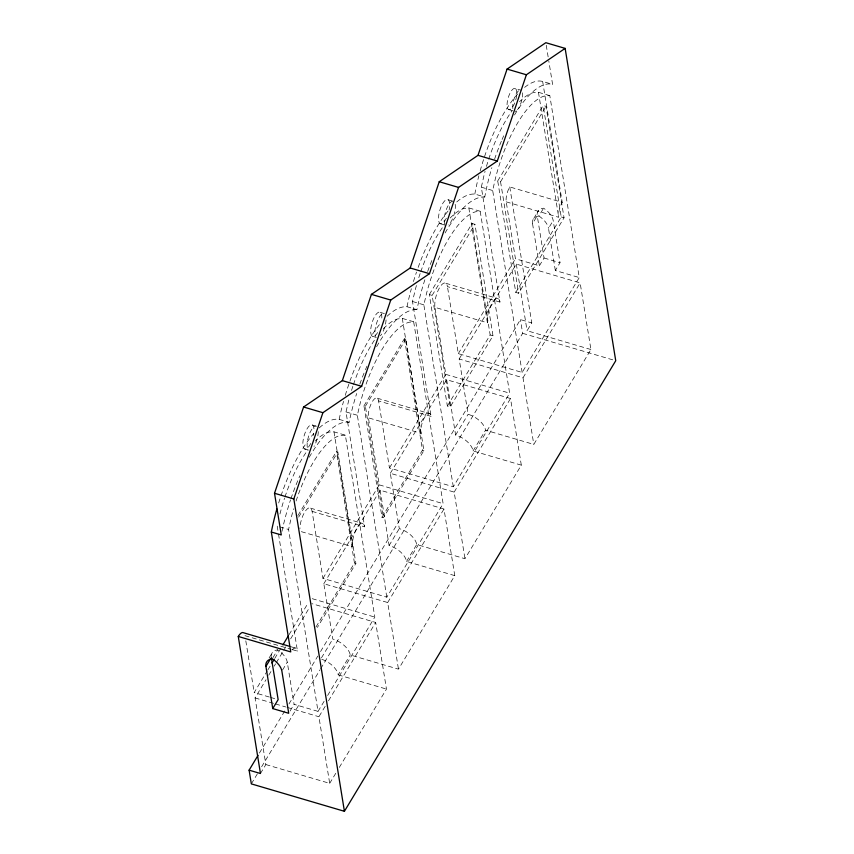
<?xml version="1.0" encoding="UTF-8"?>
<svg xmlns="http://www.w3.org/2000/svg" width="854" height="854" viewBox="0 0 854 854"><rect width="100%" height="100%" fill="white"/><g stroke="black" fill="none" stroke-linecap="round" stroke-linejoin="round"><path stroke-width="0.64" stroke-dasharray="4.27 3.2" d="M271.209 656.491A17.795 9.885 31.1 0 1 277.667 649.809A17.795 9.885 31.1 0 1 287.275 662.181L294.096 704.336L318.04 711.382L288.577 529.469L291.31 517.321A85.048 30.103 -73.6 0 1 293.637 508.803M499.932 302.07L447.443 286.613A14.561 5.156 -73.6 0 0 439.661 287.52A14.561 5.156 -73.6 0 0 434.953 307.355L487.442 322.812A14.561 5.156 -73.6 0 1 492.16 302.978A14.561 5.156 -73.6 0 1 499.932 302.07L481.325 187.175L484.101 174.974A85.934 30.413 -73.6 0 1 485.061 171.302M522.136 372.44L492.673 190.517L495.448 178.315A85.934 30.413 -73.6 0 1 545.098 95.861L549.805 95.637L579.268 277.561L522.136 372.44L458.299 353.631L447.443 286.613M301.355 531.658L352.606 546.752A13.984 4.953 -73.6 0 1 357.132 527.697A13.984 4.953 -73.6 0 1 364.605 526.822L345.987 411.927L348.816 399.982A86.745 30.701 -73.6 0 1 349.467 397.59M386.809 597.181L357.346 415.268L360.174 403.323A86.745 30.701 -73.6 0 1 408.981 322.268L413.656 321.744L443.119 503.657L386.809 597.181L322.961 578.382L312.105 511.365A13.984 4.953 -73.6 0 0 305.433 511.012A13.984 4.953 -73.6 0 0 299.935 528.594M431.099 416.389L378.6 400.932A11.871 4.195 -73.6 0 0 372.269 401.668A11.871 4.195 -73.6 0 0 368.426 417.841L420.915 433.298A11.871 4.195 -73.6 0 1 424.758 417.126A11.871 4.195 -73.6 0 1 431.099 416.389L412.493 301.494L415.322 289.538A86.82 30.723 -73.6 0 1 416.987 283.571M453.303 486.759L423.84 304.835L426.669 292.89A86.82 30.723 -73.6 0 1 475.507 211.792L480.183 211.258L509.646 393.182L453.303 486.759L389.456 467.949L378.6 400.932M429.316 294.555L472.102 223.481L474.941 224.324L492.993 335.793L450.207 406.856L447.368 406.024L429.316 294.555L432.145 295.388L450.207 406.856M497.722 180.952L543.165 105.48L546.005 106.312L564.056 217.781L518.613 293.253L515.773 292.42L497.722 180.952L500.561 181.785L518.613 293.253M297.907 515.549L336.423 451.585L337.842 452.001L355.894 563.469L317.378 627.434M363.953 405.874L404.433 338.643L405.853 339.059L423.904 450.528L383.425 517.759L382.005 517.343L363.953 405.874L365.373 406.291L383.425 517.759M298.644 517.108L337.842 452.001M365.373 406.291L405.853 339.059M432.145 295.388L474.941 224.324M500.561 181.785L546.005 106.312M269.138 657.911L272.511 652.317M533.739 218.496L538.436 210.703M506.208 201.843L558.708 217.3A10.942 3.875 -73.6 0 1 562.242 202.398L509.753 186.941A10.942 3.875 -73.6 0 0 506.208 201.843L515.432 258.751L539.365 265.807L532.544 223.652L537.241 215.859A17.795 9.885 31.1 0 1 543.592 208.184A17.795 9.885 31.1 0 1 553.2 220.556L560.021 262.712L555.335 270.505L579.268 277.561M272.949 657.644L277.667 649.809M532.544 223.652A17.795 9.885 31.1 0 1 538.895 215.977L543.592 208.184M269.32 697.035L254.193 692.583L267.195 670.998M267.878 669.867L271.294 664.188M274.71 658.509L280.87 648.282M289.079 634.65L308.23 602.849M322.961 578.382L379.283 484.858L368.426 417.841M389.456 467.949L445.809 374.372L434.953 307.355M458.299 353.631L515.432 258.751M260.459 773.51L265.85 764.554L255.058 697.931L266 679.752M268.743 675.215L271.476 670.668M274.209 666.131L275.575 663.857M276.269 662.715L283.101 651.356M283.784 650.225L285.844 646.82M290.627 638.867L309.778 607.066M323.826 583.73L380.147 490.207L443.984 509.005L454.776 575.639L398.466 669.162L350.225 654.954A17.39 9.661 31.1 0 0 332.782 639.048L323.826 583.73L387.673 602.529L398.466 669.162M390.321 473.297L446.674 379.72L510.521 398.53L521.314 465.152L464.96 558.729L416.72 544.521A17.39 9.661 31.1 0 0 399.288 528.615L390.321 473.297L454.168 492.107L464.96 558.729M459.164 358.979L516.296 264.099L580.144 282.909L590.925 349.532L533.793 444.411L485.563 430.202A17.39 9.661 31.1 0 0 468.12 414.297L459.164 358.979L523.011 377.788L533.793 444.411M282.557 670.006L287.275 662.181M555.335 270.505L548.503 228.349L553.2 220.556M447.368 406.024L490.164 334.949L472.102 223.481M515.773 292.42L561.217 216.948L543.165 105.48M315.969 627.017L354.474 563.053L336.423 451.585M382.005 517.343L422.484 450.111L404.433 338.643M539.365 265.807L544.062 258.015L537.241 215.859M259.413 753.057L284.83 710.848M288.951 704.006L317.805 656.096M320.549 651.538L520.428 319.588L531.775 322.94L527.089 330.733L590.925 349.532M321.456 657.868L332.782 639.048M454.776 575.639L406.547 561.43A17.39 9.661 31.1 0 0 389.104 545.525L399.288 528.615M521.314 465.152L473.073 450.944A17.39 9.661 31.1 0 0 455.63 435.038L468.12 414.297M290.05 711.051L294.096 704.336M251.332 783.887L257.513 773.617M261.634 766.775L320.026 669.814M320.709 668.671L522.648 333.316L520.428 319.588M321.809 659.299A17.39 9.661 31.1 0 1 338.227 674.874L350.225 654.954M406.547 561.43L416.72 544.521M473.073 450.944L485.563 430.202M318.04 711.382L324.2 701.166M327.616 695.487L374.81 617.111L345.347 435.188L333.989 431.846L329.324 432.017A85.048 30.103 -73.6 0 0 315.211 441.123M265.85 764.554L329.697 783.364L318.905 716.73L325.748 705.372M328.48 700.835L375.675 622.459L311.827 603.65M387.673 602.529L443.984 509.005M454.168 492.107L510.521 398.53M523.011 377.788L580.144 282.909M329.697 783.364L336.54 772.005M339.273 767.458L386.467 689.082L375.675 622.459M480.183 211.258L468.835 207.917L464.149 208.451A86.82 30.723 -73.6 0 0 450.197 218.026M413.656 321.744L402.309 318.403L397.633 318.926A86.745 30.701 -73.6 0 0 381.855 330.477M549.805 95.637L538.458 92.296L533.75 92.52A85.934 30.413 -73.6 0 0 519.552 101.765M345.347 435.188L340.671 435.359A85.048 30.103 -73.6 0 0 295.89 501.576M524.634 87.364A98.84 34.982 -73.6 0 1 542.653 81.44L552.591 84.365L548.791 60.933M515.453 88.592A11.07 3.918 -73.6 0 1 513.094 106.216A11.07 3.918 -73.6 0 1 507.233 102.256A11.07 3.918 -73.6 0 1 515.453 88.592L521.132 90.268M508.397 109.451L514.065 111.116M481.325 187.175L492.673 190.517M561.217 216.948L564.056 217.781M456.751 201.96A104.124 36.85 -73.6 0 1 474.824 194.082L484.762 197.007A98.84 34.982 -73.6 0 1 491.861 167.683M448.126 199.751L453.805 201.416M440.066 223.577L445.735 225.253M544.062 258.015L560.021 262.712M445.841 283.272L498.33 298.729M522.648 333.316L613.183 359.972M412.493 301.494L423.84 304.835M387.065 316.279A104.124 36.85 -73.6 0 1 406.995 306.735L416.933 309.66A104.124 36.85 -73.6 0 1 425.26 278.532M490.164 334.949L492.993 335.793M380.297 312.393L384.556 313.642A12.65 4.473 -73.6 0 0 377.212 321.414A12.65 4.473 -73.6 0 0 375.621 336.391M372.237 336.22L376.486 337.479M445.809 374.372L509.646 393.182M377.297 398.21L429.786 413.667M345.987 411.927L357.346 415.268M319.247 427.907A101.338 35.868 -73.6 0 1 339.166 419.378L349.105 422.303A104.124 36.85 -73.6 0 1 356.662 393.534M422.484 450.111L423.904 450.528M312.468 425.036L316.727 426.285M304.408 448.873L308.657 450.122A12.65 4.473 -73.6 0 1 308.337 437.163A12.65 4.473 -73.6 0 1 315.585 426.018M379.283 484.858L443.119 503.657M310.568 508.151L363.057 523.609M312.105 511.365L364.605 526.822M279.749 526.865L288.577 529.469M354.474 563.053L355.894 563.469M312.244 598.686L374.81 617.111M291.086 646.777L296.092 648.25M244.981 635.675L291.225 649.296M292.474 649.659L297.47 651.132L278.287 532.704M338.227 674.874L386.467 689.082M270.579 697.408L276.877 699.266M255.058 697.931L274.219 703.568M275.49 703.942L285.706 706.952M286.987 707.336L318.905 716.73M546.261 45.305L548.578 59.631M542.653 81.44L562.242 202.398M538.458 92.296L558.708 217.3M509.753 186.941L531.775 322.94M516.296 264.099L527.089 330.733M468.835 207.917L487.442 322.812M446.674 379.72L455.63 435.038M402.309 318.403L420.915 433.298M380.147 490.207L389.104 545.525M333.989 431.846L352.606 546.752M277.23 526.128L278.073 531.391M245.813 640.852L254.193 692.583M474.824 194.082A98.84 34.982 -73.6 0 1 478.859 175.785M480.172 170.864A98.84 34.982 -73.6 0 1 517.972 93.694M494.573 159.207A98.84 34.982 -73.6 0 1 501.629 140.558M502.109 139.448A98.84 34.982 -73.6 0 1 503.689 135.839M514.514 114.98A98.84 34.982 -73.6 0 1 552.591 84.365M282.001 531.337A101.338 35.868 -73.6 0 1 290.531 499.91M290.936 498.725A101.338 35.868 -73.6 0 1 299.935 475.699M309.255 457.232A101.338 35.868 -73.6 0 1 349.105 422.303M538.895 215.977A17.795 9.885 31.1 0 1 548.503 228.349M292.196 649.873A12.564 4.451 -73.6 0 1 297.47 651.132M446.354 218.197A12.65 4.473 -73.6 0 1 438.55 219.659A12.65 4.473 -73.6 0 1 445.019 200.541A12.65 4.473 -73.6 0 1 449.108 210.052M377.596 332.537A12.65 4.473 -73.6 0 1 370.689 331.758A12.65 4.473 -73.6 0 1 376.87 313.493A12.65 4.473 -73.6 0 1 381.631 320.613M310.696 443.482A12.65 4.473 -73.6 0 1 303.053 446.194A12.65 4.473 -73.6 0 1 307.739 427.737A12.65 4.473 -73.6 0 1 314.026 430.373M313.802 433.256A12.65 4.473 -73.6 0 1 313.45 435.337M522.349 92.808A11.07 3.918 -73.6 0 1 517.492 109.686M516.232 110.871A11.07 3.918 -73.6 0 1 515.069 111.362M512.848 108.575A11.07 3.918 -73.6 0 1 518.965 90.513M455.193 204.319A12.65 4.473 -73.6 0 1 448.211 224.965M444.87 224.164A12.65 4.473 -73.6 0 1 445.905 210.714A12.65 4.473 -73.6 0 1 452.663 201.149M386.072 319.908A12.65 4.473 -73.6 0 1 380.404 335.835M318.275 431.633A12.65 4.473 -73.6 0 1 314.026 446.428M278.682 502.963A101.338 35.868 -73.6 0 1 280.603 496.985M280.998 495.8A101.338 35.868 -73.6 0 1 313.674 433.651M359.833 384.129A104.124 36.85 -73.6 0 1 364.936 370.903M365.437 369.697A104.124 36.85 -73.6 0 1 366.974 366.131M376.635 346.703A104.124 36.85 -73.6 0 1 416.933 309.66M339.166 419.378A104.124 36.85 -73.6 0 1 343.532 401.369M345.262 395.37A104.124 36.85 -73.6 0 1 349.489 382.378M349.905 381.204A104.124 36.85 -73.6 0 1 380.713 323.068M406.995 306.735A104.124 36.85 -73.6 0 1 411.361 288.727M413.453 281.532A104.124 36.85 -73.6 0 1 416.506 272.074M418.15 267.409A104.124 36.85 -73.6 0 1 449.375 209.454M486.449 166.413A85.934 30.413 -73.6 0 1 488.317 160.36M488.712 159.154A85.934 30.413 -73.6 0 1 512.09 110.764M418.791 277.635A86.82 30.723 -73.6 0 1 420.349 272.938M420.744 271.775A86.82 30.723 -73.6 0 1 444.464 224.815M351.549 390.438A86.745 30.701 -73.6 0 1 353.054 385.72M353.449 384.556A86.745 30.701 -73.6 0 1 375.707 338.355M279.963 513.98A85.048 30.103 -73.6 0 1 284.531 498.234M284.926 497.039A85.048 30.103 -73.6 0 1 307.782 450.058M427.662 271.487A104.124 36.85 -73.6 0 1 432.263 259.477M445.105 232.939A104.124 36.85 -73.6 0 1 484.762 197.007"/><path stroke-width="1.28" d="M276.877 508.995A101.338 35.868 -73.6 0 0 271.337 532.021L281.276 534.946L274.518 493.27L303.586 407.016L342.347 380.628L371.415 294.374L410.176 267.985L439.244 181.731L478.005 155.343L507.073 69.089L545.834 42.7L565.145 48.39L615.734 360.73L344.418 811.3L251.332 783.887L249.112 770.169L258.047 755.331M344.418 811.3L293.829 498.96L322.897 412.695L361.658 386.318L390.726 300.053L429.487 273.675L458.555 187.41L497.316 161.032L526.384 74.768L565.145 48.39M265.914 666.43A17.795 9.885 31.1 0 1 272.277 658.754A17.795 9.885 31.1 0 1 281.884 671.127L288.705 713.282L272.746 708.585L265.914 666.43L270.633 658.594M271.978 663.046L274.027 659.64M282.92 644.877L288.396 635.792M272.746 708.585L278.137 699.629L271.305 657.473M507.073 69.089L526.384 74.768M478.005 155.343L497.316 161.032M439.244 181.731L458.555 187.41M410.176 267.985L429.487 273.675M371.415 294.374L390.726 300.053M342.347 380.628L361.658 386.318M303.586 407.016L322.897 412.695M274.518 493.27L293.829 498.96M289.837 646.403L243.593 632.793A12.564 4.451 -73.6 0 0 238.266 636.454L260.459 773.51L249.112 770.169M238.266 636.454L290.755 651.912L271.337 532.021"/></g></svg>
